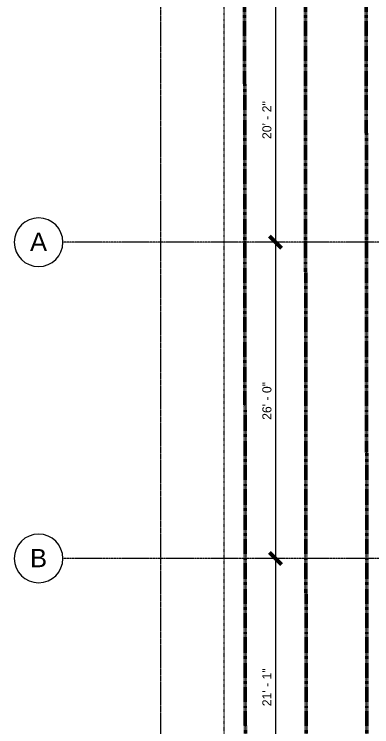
# Model space of a CAD drawing. Header units: inches. Extents: x -4218 to -1814, y 9706 to 12426.
# Drawn here: x -4217 to -3864, y 11369 to 12072 of the extents above; entities that cross this region are included whole.
import ezdxf

# ---------------------------------------------------------------- set-up
doc = ezdxf.new("R2010")
doc.units = ezdxf.units.IN
doc.header["$MEASUREMENT"] = 0
for name, pattern in [('Aligning Line 1_8_', [0.25, 0.125, -0.125]), ('Double Dash 3_8_', [1, 0.375, -0.125, 0.125, -0.125, 0.125, -0.125]), ('Grid Line 1_2_', [0.875, 0.5, -0.125, 0.125, -0.125])]:
    doc.linetypes.add(name, pattern=pattern)
for name, color, linetype, lineweight in [('0-1', 7, 'Continuous', 5), ('0-3', 147, 'Aligning Line 1_8_', 9), ('0-4', 165, 'Continuous', 5), ('A-ANNO-DIMS', 211, 'Continuous', 9), ('A-ANNO-DIMS-96', 211, 'Continuous', 9), ('C-PROP-LINE-1', 250, 'Double Dash 3_8_', 50), ('G-ANNO-SYMB-1', 147, 'Aligning Line 1_8_', 9), ('S-GRID-1', 1, 'Grid Line 1_2_', 9), ('S-GRID-IDEN', 1, 'Continuous', 9), ('S-GRID-IDEN-1', 147, 'Continuous', 9)]:
    doc.layers.add(name, color=color, linetype=linetype, lineweight=lineweight)
doc.styles.add('Arial', font='arial.ttf', dxfattribs={"height": 18})
doc.styles.add('Century Gothic', font='ufonts.com_century-gothic.ttf', dxfattribs={"height": 9})
doc.dimstyles.new('OD__1_8__Tol__', dxfattribs={"dimscale": 12, "dimtxt": 9.397514, "dimasz": 1, "dimexe": 0.75, "dimexo": 0.5, "dimgap": 0.125, "dimtad": 1, "dimdec": 3, "dimrnd": 0.125, "dimzin": 3, "dimdsep": 46, "dimlunit": 4, "dimtxsty": 'Century Gothic', "dimblk1": 'OBLIQUE', "dimblk2": 'OBLIQUE', "dimsah": 1, "dimcen": 0.09, "dimdle": 0.75, "dimazin": 0, "dimtfac": 1, "dimtdec": 4, "dimtix": 1, "dimtmove": 0, "dimatfit": 3, "dimfxl": 1, "dimtvp": 1, "dimtfill": 1, "dimfrac": 2, "dimtolj": 1, "dimtzin": 0, "dimarcsym": 2})

# ---------------------------------------------------------------- blocks, each defined once
blk = doc.blocks.new('CTR - 1st Phase - Unit Layouts_rvt-1-FLOOR PLAN - BASEMENT')
at = {"layer": 'G-ANNO-SYMB-1'}
blk.add_line((-4009.53, 9846.28), (-4009.53, 12240.75), dxfattribs=at)
blk = doc.blocks.new('Family - ___-1878357-FLOOR PLAN - BASEMENT')
at = {"layer": 'C-PROP-LINE-1'}
for p, q in [((-3989.61, 12268.69), (-3987.01, 9767.34)), ((-3929.52, 12184.69), (-3927.1, 9853.17)), ((-3869.45, 12124.69), (-3867.12, 9890.98))]:
    blk.add_line(p, q, dxfattribs=at)
blk = doc.blocks.new('Grid - Grid Head - Circle-50561-FLOOR PLAN - BASEMENT')
at = {"layer": 'S-GRID-IDEN-1'}
for start, end in [(360, 180), (180, 360)]:
    blk.add_arc((0, 0), 0.25, start, end, dxfattribs=at)
blk = doc.blocks.new('CTR - 1st Phase - Shell_rvt-1-FLOOR PLAN - BASEMENT')
at = {"layer": 'G-ANNO-SYMB-1'}
blk.add_line((-4071.96, 9756.53), (-4071.96, 12280.04), dxfattribs=at)
at = {"layer": 'S-GRID-1'}
for p, q in [((-1814.21, 11847.19), (-4168.71, 11847.19)), ((-1814.21, 11535.19), (-4168.71, 11535.19))]:
    blk.add_line(p, q, dxfattribs=at)
at = {"layer": '0-3'}
blk.add_blockref('Family - ___-1878357-FLOOR PLAN - BASEMENT', (0, 0), dxfattribs=at)
at = {"layer": '0-4', "xscale": 95.99999999999994, "yscale": 95.99999999999994, "zscale": 95.99999999999994, "rotation": 89.99999999999987}
for p in [(-4192.71, 11847.19), (-4192.71, 11535.19)]:
    blk.add_blockref('Grid - Grid Head - Circle-50561-FLOOR PLAN - BASEMENT', p, dxfattribs=at)
at = {"layer": 'S-GRID-IDEN', "char_height": 18, "width": 20.301, "attachment_point": 1, "style": 'Arial'}
for s, insert in [('A', (-4201.12, 11856.57)), ('B', (-4201.12, 11544.57))]:
    blk.add_mtext(s, dxfattribs=dict(at, insert=insert))
blk = doc.blocks.new('CTR - 1st Phase -Stairs _ Elevators_rvt-1-FLOOR PLAN - BASEMENT')
at = {"layer": 'G-ANNO-SYMB-1'}
blk.add_line((-4071.96, 9706.24), (-4071.96, 12280.04), dxfattribs=at)
blk = doc.blocks.new('DIMBLOCK19-FLOOR PLAN - BASEMENT')
at = {"layer": 'A-ANNO-DIMS-96'}
for p, q in [((-3958.9, 12098.19), (-3958.9, 11847.19)), ((-3825.32, 12089.19), (-3967.9, 12089.19)), ((-3958.9, 12089.19), (-3825.32, 12089.19)), ((-3956.41, 11847.19), (-3967.9, 11847.19)), ((-3958.9, 11847.19), (-3956.41, 11847.19))]:
    blk.add_line(p, q, dxfattribs=at)
at = {"layer": 'A-ANNO-DIMS-96', "lineweight": 50}
for p, q in [((-3958.9, 12089.19), (-3964.9, 12095.19)), ((-3958.9, 12089.19), (-3952.9, 12083.19)), ((-3958.9, 11847.19), (-3964.9, 11853.19)), ((-3958.9, 11847.19), (-3952.9, 11841.19))]:
    blk.add_line(p, q, dxfattribs=at)
at = {"layer": 'A-ANNO-DIMS-96', "color": 0, "insert": (-3971.93, 11948.95), "char_height": 9, "width": 46.1821, "attachment_point": 1, "rotation": 90, "line_spacing_factor": 0.984502, "style": 'Century Gothic', "bg_fill": 3, "box_fill_scale": 1.25, "bg_fill_color": 256, "bg_fill_true_color": 13158600, "bg_fill_transparency": 0}
blk.add_mtext('20\' - 2"', dxfattribs=at)
blk = doc.blocks.new('_Oblique')
at = {"color": 0, "linetype": 'ByBlock', "lineweight": -2}
blk.add_line((-0.5, -0.5), (0.5, 0.5), dxfattribs=at)
blk = doc.blocks.new('DIMBLOCK20-FLOOR PLAN - BASEMENT')
at = {"layer": 'A-ANNO-DIMS-96', "lineweight": 50}
for p, q in [((-3958.9, 11847.19), (-3964.9, 11853.19)), ((-3958.9, 11847.19), (-3952.9, 11841.19)), ((-3958.9, 11535.19), (-3964.9, 11541.19)), ((-3958.9, 11535.19), (-3952.9, 11529.19))]:
    blk.add_line(p, q, dxfattribs=at)
at = {"layer": 'A-ANNO-DIMS-96'}
for p, q in [((-3956.41, 11847.19), (-3967.9, 11847.19)), ((-3958.9, 11847.19), (-3958.9, 11535.19)), ((-3958.9, 11847.19), (-3956.41, 11847.19)), ((-3956.41, 11535.19), (-3967.9, 11535.19)), ((-3958.9, 11535.19), (-3956.41, 11535.19))]:
    blk.add_line(p, q, dxfattribs=at)
at = {"layer": 'A-ANNO-DIMS-96', "color": 0, "insert": (-3971.93, 11671.95), "char_height": 9, "width": 46.1821, "attachment_point": 1, "rotation": 90, "line_spacing_factor": 0.984502, "style": 'Century Gothic', "bg_fill": 3, "box_fill_scale": 1.25, "bg_fill_color": 256, "bg_fill_true_color": 13158600, "bg_fill_transparency": 0}
blk.add_mtext('26\' - 0"', dxfattribs=at)
blk = doc.blocks.new('DIMBLOCK21-FLOOR PLAN - BASEMENT')
at = {"layer": 'A-ANNO-DIMS-96', "lineweight": 50}
for p, q in [((-3958.9, 11535.19), (-3964.9, 11541.19)), ((-3958.9, 11535.19), (-3952.9, 11529.19)), ((-3958.9, 11282.19), (-3964.9, 11288.19)), ((-3958.9, 11282.19), (-3952.9, 11276.19))]:
    blk.add_line(p, q, dxfattribs=at)
at = {"layer": 'A-ANNO-DIMS-96'}
for p, q in [((-3956.41, 11535.19), (-3967.9, 11535.19)), ((-3958.9, 11535.19), (-3958.9, 11282.19)), ((-3958.9, 11535.19), (-3956.41, 11535.19)), ((-3956.41, 11282.19), (-3967.9, 11282.19)), ((-3958.9, 11282.19), (-3956.41, 11282.19))]:
    blk.add_line(p, q, dxfattribs=at)
at = {"layer": 'A-ANNO-DIMS-96', "color": 0, "insert": (-3971.93, 11389.45), "char_height": 9, "width": 46.1821, "attachment_point": 1, "rotation": 90, "line_spacing_factor": 0.984502, "style": 'Century Gothic', "bg_fill": 3, "box_fill_scale": 1.25, "bg_fill_color": 256, "bg_fill_true_color": 13158600, "bg_fill_transparency": 0}
blk.add_mtext('21\' - 1"', dxfattribs=at)

msp = doc.modelspace()

# ---------------------------------------------------------------- block references
at = {"layer": '0-1'}
for name in ['CTR - 1st Phase - Shell_rvt-1-FLOOR PLAN - BASEMENT', 'CTR - 1st Phase -Stairs _ Elevators_rvt-1-FLOOR PLAN - BASEMENT', 'CTR - 1st Phase - Unit Layouts_rvt-1-FLOOR PLAN - BASEMENT']:
    msp.add_blockref(name, (0, 0), dxfattribs=at)

# ---------------------------------------------------------------- next in the draw order: dimensions: what is measured, and where the dimension line sits
at = {"layer": 'A-ANNO-DIMS'}
dim = msp.add_linear_dim(base=(-3958.89678, 11847.1894), p1=(-3819.32374, 12089.1894), p2=(-3950.4115, 11847.1894), angle=90, dimstyle='OD__1_8__Tol__', override={"dimpost": '<>', "dimfxl": 275.223548}, dxfattribs=at)
dim.commit()
dim.dimension.update_dxf_attribs({"geometry": 'DIMBLOCK19-FLOOR PLAN - BASEMENT', "text_midpoint": (-3965.12316, 11968.1894)})

# ---------------------------------------------------------------- next in the draw order: dimensions: what is measured, and where the dimension line sits
dim = msp.add_linear_dim(base=(-3958.89678, 11535.1894), p1=(-3950.4115, 11847.1894), p2=(-3950.4115, 11535.1894), angle=90, dimstyle='OD__1_8__Tol__', override={"dimpost": '<>', "dimfxl": 312}, dxfattribs=at)
dim.commit()
dim.dimension.update_dxf_attribs({"geometry": 'DIMBLOCK20-FLOOR PLAN - BASEMENT', "text_midpoint": (-3965.12316, 11691.1894)})

# ---------------------------------------------------------------- next in the draw order: dimensions: what is measured, and where the dimension line sits
dim = msp.add_linear_dim(base=(-3958.89678, 11282.1894), p1=(-3950.4115, 11535.1894), p2=(-3950.4115, 11282.1894), angle=90, dimstyle='OD__1_8__Tol__', override={"dimpost": '<>', "dimfxl": 253}, dxfattribs=at)
dim.commit()
dim.dimension.update_dxf_attribs({"geometry": 'DIMBLOCK21-FLOOR PLAN - BASEMENT', "text_midpoint": (-3965.00997, 11408.6894)})

doc.saveas('drawing.dxf')
